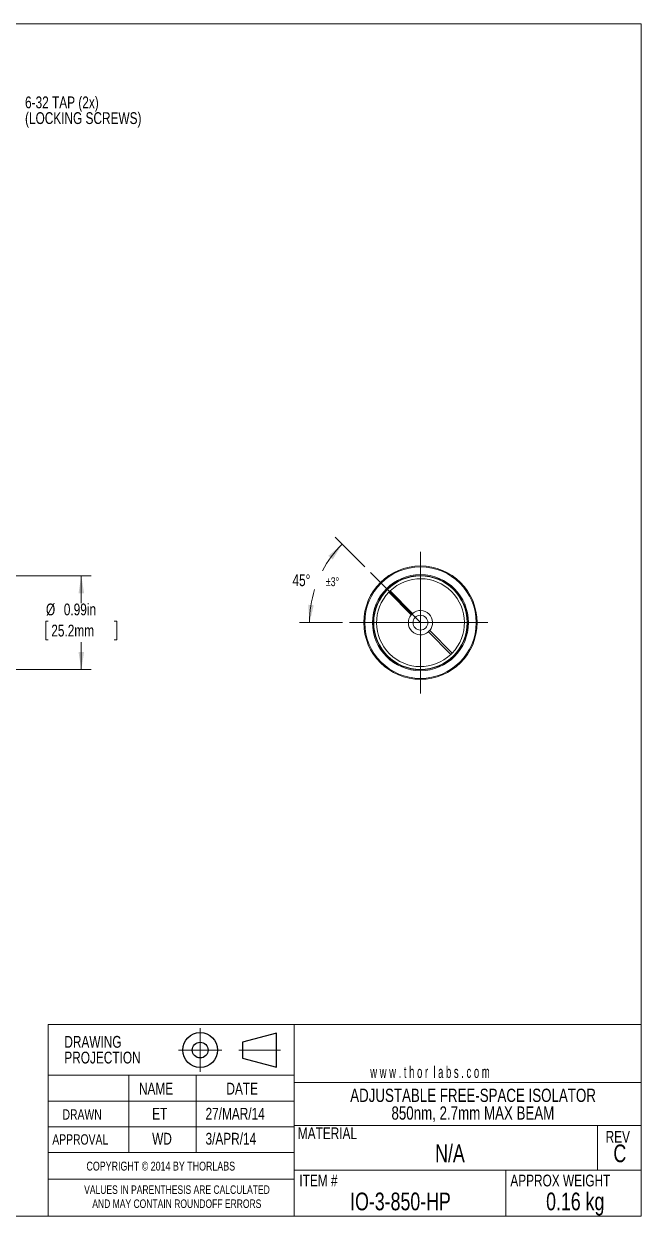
# Paper-space layout 'Sheet2' of a CAD drawing. Header units: inches. Extents: x 0.1 to 10.9, y 0 to 8.5.
# Drawn here: x 6.59 to 10.94, y 0.04 to 8.45 of the extents above; entities that cross this region are included whole.
import ezdxf

# ---------------------------------------------------------------- set-up
doc = ezdxf.new("R2010")
doc.units = ezdxf.units.IN
doc.header["$MEASUREMENT"] = 0
doc.header["$PDSIZE"] = -1
doc.linetypes.add('CENTERX2', pattern=[0.8, 0.5, -0.1, 0.1, -0.1])
doc.styles.add('SLDTEXTSTYLE0', font='TXT', dxfattribs={"width": 0.75})
doc.styles.add('SLDTEXTSTYLE1', font='TXT', dxfattribs={"width": 0.6})
doc.dimstyles.new('SLDDIMSTYLE2', dxfattribs={"dimtxt": 0.083333, "dimasz": 0.125, "dimexe": 0, "dimexo": 0.0625, "dimgap": 0.020833, "dimtad": 0, "dimtih": 1, "dimtoh": 1, "dimlfac": 1.5, "dimrnd": 1e-09, "dimzin": 12, "dimdsep": 46, "dimtxsty": 'SLDTEXTSTYLE0', "dimsah": 1, "dimcen": 0.09, "dimadec": 0, "dimazin": 3, "dimtfac": 1, "dimtofl": 0, "dimtmove": 0, "dimatfit": 3, "dimfxl": 1, "dimfrac": 2, "dimtolj": 1, "dimtzin": 12, "dimarcsym": 0})
doc.dimstyles.new('SLDDIMSTYLE4', dxfattribs={"dimtxt": 0.083333, "dimasz": 0.125, "dimexe": 0, "dimexo": 0.0625, "dimgap": 0.020833, "dimtad": 0, "dimtih": 1, "dimtoh": 1, "dimdec": 4, "dimlfac": 1.5, "dimzin": 12, "dimdsep": 46, "dimtxsty": 'SLDTEXTSTYLE0', "dimsah": 1, "dimcen": 0.09, "dimadec": 0, "dimazin": 3, "dimtol": 1, "dimtp": 3, "dimtm": 3, "dimtfac": 1, "dimtdec": 0, "dimtofl": 0, "dimtmove": 0, "dimatfit": 3, "dimfxl": 1, "dimfrac": 2, "dimtolj": 1, "dimtzin": 12, "dimarcsym": 0})

# ---------------------------------------------------------------- blocks, each defined once
blk = doc.blocks.new('Third Angle Projection Block')
at = {"color": 7, "linetype": 'CENTERX2', "lineweight": 0}
for p, q in [((3.995, 0.938), (3.995, 0.554)), ((3.803, 0.746), (4.187, 0.746)), ((4.336, 0.746), (4.703, 0.746))]:
    blk.add_line(p, q, dxfattribs=at)
at = {"color": 7, "linetype": 'Continuous', "lineweight": 30}
for p, q in [((4.67, 0.896), (4.37, 0.815)), ((4.67, 0.596), (4.67, 0.896)), ((4.37, 0.815), (4.37, 0.676)), ((4.37, 0.676), (4.67, 0.596))]:
    blk.add_line(p, q, dxfattribs=at)
for radius in [0.154, 0.0696]:
    blk.add_circle((3.995, 0.746), radius, dxfattribs=at)
at = {"color": 7, "linetype": 'Continuous', "lineweight": 0}
blk.add_point((3.995, 0.746), dxfattribs=at)
blk = doc.blocks.new('SW_NOTE_8')
at = {"color": 0, "linetype": 'Continuous', "lineweight": 0, "char_height": 0.06, "attachment_point": 2, "style": 'SLDTEXTSTYLE0'}
for s, insert in [('VALUES IN PARENTHESIS ARE CALCULATED', (0.7837, 0.0773)), ('AND MAY CONTAIN ROUNDOFF ERRORS', (0.7826, -0.022))]:
    blk.add_mtext(s, dxfattribs=dict(at, insert=insert))
blk = doc.blocks.new('SW_NOTE_9')
at = {"color": 0, "linetype": 'Continuous', "lineweight": 0, "char_height": 0.08333, "attachment_point": 1, "style": 'SLDTEXTSTYLE0'}
for s, insert in [('DRAWING', (0, 0.1074)), ('PROJECTION', (0, -0.0037))]:
    blk.add_mtext(s, dxfattribs=dict(at, insert=insert))
blk = doc.blocks.new('SW_NOTE_11')
at = {"color": 0, "linetype": 'Continuous', "lineweight": 0, "char_height": 0.09375, "attachment_point": 2, "style": 'SLDTEXTSTYLE0'}
for s, insert in [('ADJUSTABLE FREE-SPACE ISOLATOR', (1.0254, 0.1209)), ('850nm, 2.7mm MAX BEAM', (1.024, -0.0041))]:
    blk.add_mtext(s, dxfattribs=dict(at, insert=insert))
blk = doc.blocks.new('_D_14')
at = {"color": 7, "linetype": 'Continuous', "lineweight": 0}
for p, q in [((6.4587, 4.5557), (7.0618, 4.5557)), ((6.9918, 4.5557), (6.9918, 4.363)), ((6.7588, 4.235), (6.7419, 4.235)), ((6.7419, 4.235), (6.7419, 4.1026)), ((7.2248, 4.235), (7.2417, 4.235)), ((7.2417, 4.235), (7.2417, 4.1026)), ((6.7419, 4.1026), (6.7588, 4.1026)), ((6.9918, 3.893), (6.9918, 4.0857)), ((7.2417, 4.1026), (7.2248, 4.1026)), ((6.4587, 3.893), (7.0618, 3.893))]:
    blk.add_line(p, q, dxfattribs=at)
for points in [[(6.9918, 4.5557), (6.9718, 4.4307), (7.0118, 4.4307)], [(6.9918, 3.893), (7.0118, 4.018), (6.9718, 4.018)]]:
    blk.add_solid(points, dxfattribs=at)
at = {"color": 7, "linetype": 'Continuous', "lineweight": 0, "char_height": 0.08333, "attachment_point": 1, "style": 'SLDTEXTSTYLE0'}
for s, insert in [('%%c', (6.7424, 4.3593, 0.0026)), ('0.99in', (6.8682, 4.3593, 0.0026)), ('25.2mm', (6.7799, 4.21, 0.0026))]:
    blk.add_mtext(s, dxfattribs=dict(at, insert=insert))
blk = doc.blocks.new('_D_18')
at = {"color": 7, "linetype": 'Continuous', "lineweight": 0}
for p, q in [((8.9925, 4.6181), (8.7832, 4.8275)), ((8.8352, 4.2243), (8.5333, 4.2243))]:
    blk.add_line(p, q, dxfattribs=at)
for start, end in [(135, 152.14515), (162.65446, 180)]:
    blk.add_arc((9.3863, 4.2243), 0.783, start, end, dxfattribs=at)
for points in [[(8.8327, 4.778), (8.7363, 4.6959), (8.7667, 4.6699)], [(8.6033, 4.2243), (8.6331, 4.3474), (8.5933, 4.3505)]]:
    blk.add_solid(points, dxfattribs=at)
at = {"color": 7, "linetype": 'Continuous', "lineweight": 0, "attachment_point": 1, "style": 'SLDTEXTSTYLE0'}
for s, insert, char_height in [('45°', (8.4827, 4.5652, 0.0026), 0.08333), ('±3°', (8.7179, 4.5445, 0.0026), 0.0625)]:
    blk.add_mtext(s, dxfattribs=dict(at, insert=insert, char_height=char_height))
blk = doc.blocks.new('SW_NOTE_12')
at = {"color": 0, "linetype": 'Continuous', "lineweight": 0, "char_height": 0.083333, "attachment_point": 1, "style": 'SLDTEXTSTYLE0'}
for s, insert in [('6-32 TAP (2x)', (0.0213, 0.038)), ('(LOCKING SCREWS)', (0.0213, -0.0731))]:
    blk.add_mtext(s, dxfattribs=dict(at, insert=insert))

psp = doc.layouts.new('Sheet2')

# ---------------------------------------------------------------- linework, layer by layer
at = {"color": 7, "linetype": 'Continuous', "lineweight": 0}
for p, q in [((0.062179, 8.450606), (10.944457, 8.450606)), ((10.944457, 0.035558), (10.944457, 8.450606)), ((9.412091, 4.555662), (9.360568, 4.555662)), ((9.162413, 4.438817), (9.162463, 4.438767)), ((9.162463, 4.438767), (9.321224, 4.280006)), ((9.171891, 4.448195), (9.171841, 4.448246)), ((9.330652, 4.289434), (9.171891, 4.448195)), ((9.322351, 4.278879), (9.321224, 4.280006)), ((9.330652, 4.289434), (9.331779, 4.288307)), ((9.442007, 4.159223), (9.44088, 4.16035)), ((9.442007, 4.159223), (9.600768, 4.000462)), ((9.450308, 4.169778), (9.451436, 4.168651)), ((9.610196, 4.00989), (9.451436, 4.168651)), ((9.600768, 4.000462), (9.600819, 4.000411)), ((9.610247, 4.009839), (9.610196, 4.00989)), ((10.944457, 1.38738), (10.944457, 1.969808)), ((6.757195, 0.297745), (6.757195, 1.38738)), ((6.757195, 1.38738), (8.49381, 1.38738)), ((8.49381, 1.38738), (8.49381, 0.035558)), ((8.49381, 1.38738), (10.944457, 1.38738)), ((6.757195, 0.48409), (6.757195, 1.030163)), ((6.757195, 0.035558), (6.757195, 1.030163)), ((8.49381, 1.030163), (6.757195, 1.030163)), ((7.328103, 1.030163), (7.328103, 0.48409)), ((7.803724, 1.030163), (7.803724, 0.48409)), ((8.49381, 0.980029), (10.944457, 0.980029)), ((8.49381, 0.845961), (6.757195, 0.845961)), ((8.49381, 0.675609), (10.944457, 0.675609)), ((10.63655, 0.675609), (10.63655, 0.359879)), ((8.49381, 0.666208), (6.757195, 0.666208)), ((8.49381, 0.48409), (6.757195, 0.48409)), ((6.757195, 0.48409), (6.757195, 0.297745)), ((8.49381, 0.359879), (10.944457, 0.359879)), ((9.99012, 0.359879), (9.99012, 0.035558)), ((6.757195, 0.297745), (8.49381, 0.297745)), ((10.944457, 0.035558), (0.062179, 0.035558))]:
    psp.add_line(p, q, dxfattribs=at)
at = {"color": 7, "linetype": 'CENTERX2', "lineweight": 0}
for q in [(9.38633, 4.725488), (9.027886, 4.582772), (8.88517, 4.224328), (9.38633, 3.703918), (9.861625, 4.224328)]:
    psp.add_line((9.38633, 4.224328), q, dxfattribs=at)
at = {"color": 7, "linetype": 'Continuous', "lineweight": 0}
for radius in [0.4, 0.393333, 0.339, 0.332333, 0.331333, 0.33, 0.052333]:
    psp.add_circle((9.38633, 4.224328), radius, dxfattribs=at)
for radius, start, end in [(0.31, 316.2322623, 133.7677377), (0.31, 136.2322623, 313.7677377), (0.085667, 319.4633283, 130.5366717), (0.085667, 139.4633283, 310.5366717), (0.084078, 130.4521421, 139.5478579), (0.084078, 310.4521421, 319.5478579)]:
    psp.add_arc((9.38633, 4.224328), radius, start, end, dxfattribs=at)
for points, knots in [([(9.171841, 4.448246), (9.17145, 4.447855), (9.168308, 4.444713), (9.165165, 4.44157), (9.162413, 4.438817)], [0, 0, 0, 0, 0.12426227, 1, 1, 1, 1]), ([(9.600819, 4.000411), (9.603571, 4.003164), (9.606714, 4.006307), (9.609856, 4.009449), (9.610247, 4.009839)], [0, 0, 0, 0, 0.87573773, 1, 1, 1, 1])]:
    psp.add_open_spline(points, degree=3, knots=knots, dxfattribs=at)

# ---------------------------------------------------------------- block references
for name, p in [('SW_NOTE_12', (6.573241, 7.900054)), ('SW_NOTE_9', (6.871983, 1.200139)), ('SW_NOTE_11', (8.732301, 0.814421)), ('SW_NOTE_8', (6.883583, 0.175427))]:
    psp.add_blockref(name, p, dxfattribs=at)
at = {"color": 7, "linetype": 'Continuous', "xscale": 0.8, "yscale": 0.8, "zscale": 0.8}
psp.add_blockref('Third Angle Projection Block', (4.634891, 0.610875), dxfattribs=at)

# ---------------------------------------------------------------- texts
at = {"color": 7, "linetype": 'Continuous', "lineweight": 0}
for s, insert, char_height, attachment_point, style in [('w w w . t h o r  l a b s . c o m', (9.03161, 1.094321), 0.08333333, 1, 'SLDTEXTSTYLE1'), ('NAME', (7.398715, 0.97725), 0.0833333, 1, 'SLDTEXTSTYLE0'), ('DATE', (8.016319, 0.97725), 0.0833333, 1, 'SLDTEXTSTYLE0'), ('DRAWN', (6.859486, 0.789549), 0.0729167, 1, 'SLDTEXTSTYLE0'), ('ET', (7.491963, 0.79991), 0.0833333, 1, 'SLDTEXTSTYLE0'), ('27/MAR/14', (7.86875, 0.79991), 0.0833333, 1, 'SLDTEXTSTYLE0'), ('APPROVAL', (6.787245, 0.613335), 0.0729167, 1, 'SLDTEXTSTYLE0'), ('WD', (7.491963, 0.623696), 0.0833333, 1, 'SLDTEXTSTYLE0'), ('3/APR/14', (7.86875, 0.623696), 0.0833333, 1, 'SLDTEXTSTYLE0'), ('MATERIAL', (8.520472, 0.662375), 0.0833333, 1, 'SLDTEXTSTYLE0'), ('REV', (10.693614, 0.637333), 0.0833333, 1, 'SLDTEXTSTYLE0'), ('N/A', (9.594595, 0.541472), 0.125, 2, 'SLDTEXTSTYLE0'), ('C', (10.793701, 0.541472), 0.125, 2, 'SLDTEXTSTYLE0'), ('COPYRIGHT © 2014 BY THORLABS', (7.028126, 0.420003), 0.0625, 1, 'SLDTEXTSTYLE0'), ('ITEM #', (8.531512, 0.32872), 0.0833333, 1, 'SLDTEXTSTYLE0'), ('APPROX WEIGHT', (10.020937, 0.32872), 0.08333333, 1, 'SLDTEXTSTYLE0'), ('IO-3-850-HP', (9.245099, 0.201994), 0.125, 2, 'SLDTEXTSTYLE0'), ('0.16 kg', (10.479049, 0.201994), 0.125, 2, 'SLDTEXTSTYLE0')]:
    psp.add_mtext(s, dxfattribs=dict(at, insert=insert, char_height=char_height, attachment_point=attachment_point, style=style))

# ---------------------------------------------------------------- dimensions: what is measured, and where the dimension line sits
dim = psp.add_angular_dim_2l(base=(8.756309, 4.689285), line1=((9.027886, 4.582772), (9.38633, 4.224328)), line2=((8.88517, 4.224328), (9.38633, 4.224328)), dimstyle='SLDDIMSTYLE4', dxfattribs=at)
dim.commit()
dim.dimension.update_dxf_attribs({"geometry": '_D_18', "text_midpoint": (8.662919, 4.523975), "dimtype": 162})
dim = psp.add_linear_dim(base=(6.991774, 3.892995), p1=(6.408714, 4.555662), p2=(6.408714, 3.892995), angle=90, text='%%c<>', dimstyle='SLDDIMSTYLE2', dxfattribs=at)
dim.commit()
dim.dimension.update_dxf_attribs({"geometry": '_D_14', "text_midpoint": (6.991774, 4.224328), "dimtype": 160})

doc.saveas('drawing.dxf')
